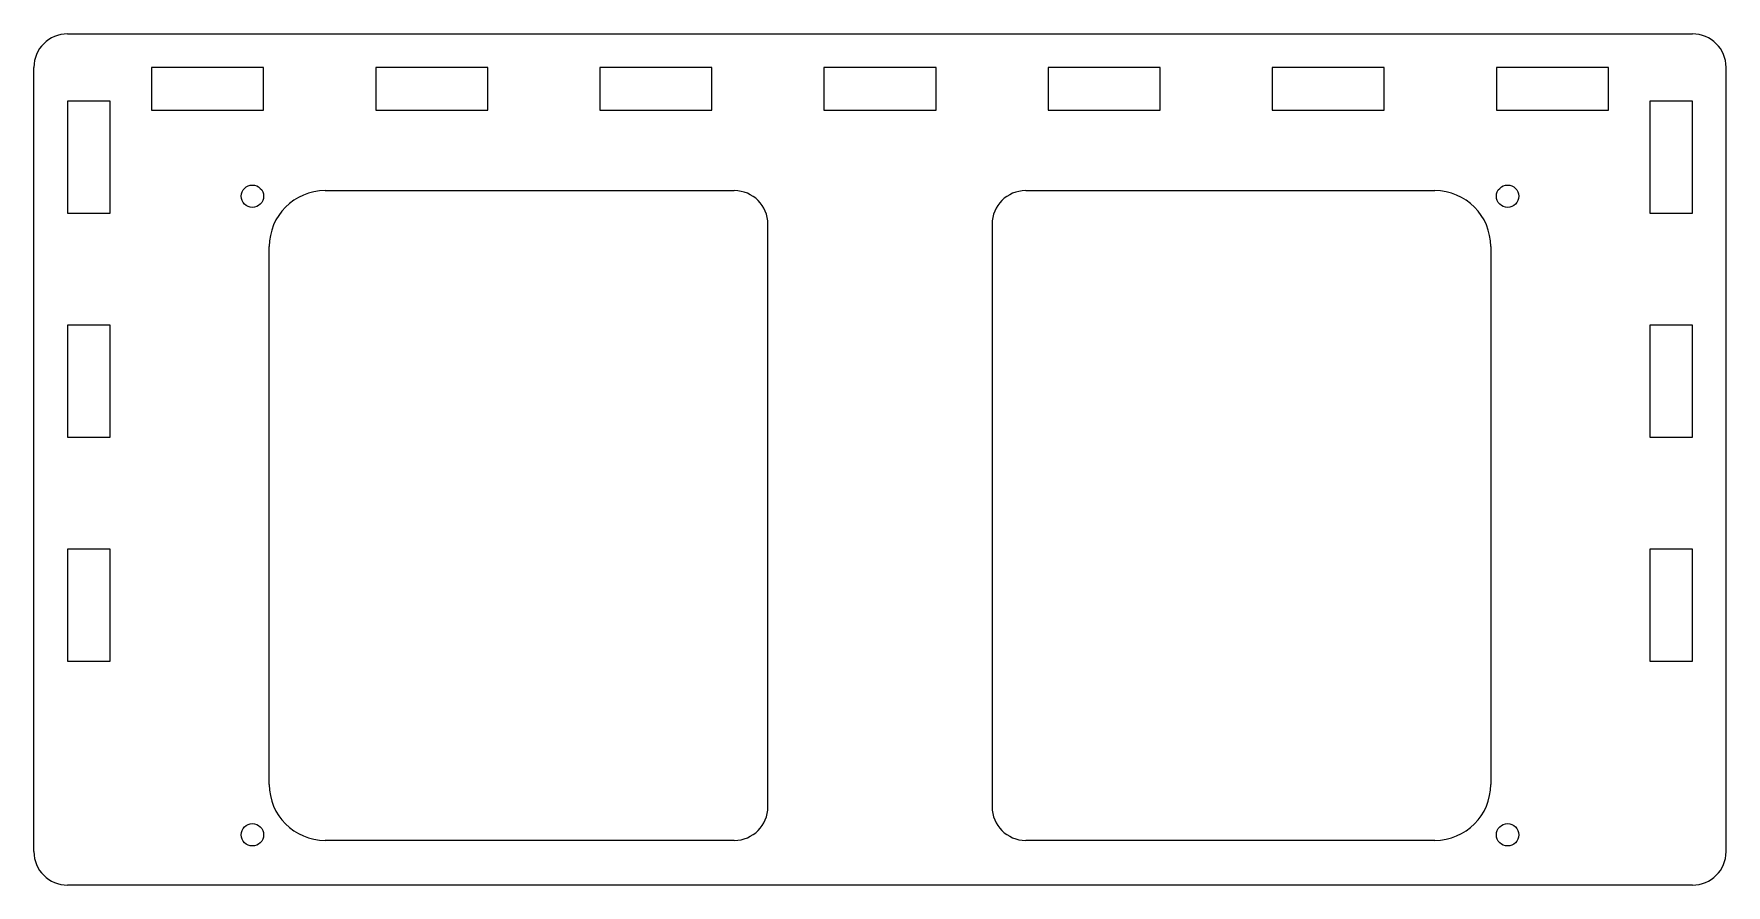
# Model space of a CAD drawing. Header units: millimetres. Extents: x -15 to 136, y 0 to 76.
import ezdxf

# ---------------------------------------------------------------- set-up
doc = ezdxf.new("R2010")
doc.units = ezdxf.units.MM

msp = doc.modelspace()

# ---------------------------------------------------------------- linework, layer by layer
at = {"color": 7, "linetype": 'Continuous', "lineweight": 25}
for p, q in [((-12, 76), (133, 76)), ((-15, 3), (-15, 73)), ((5.5, 73), (-4.5, 73)), ((-4.5, 73), (-4.5, 69.2)), ((5.5, 69.2), (5.5, 73)), ((25.5, 73), (15.5, 73)), ((15.5, 73), (15.5, 69.2)), ((25.5, 69.2), (25.5, 73)), ((45.5, 73), (35.5, 73)), ((35.5, 73), (35.5, 69.2)), ((45.5, 69.2), (45.5, 73)), ((65.5, 73), (55.5, 73)), ((55.5, 73), (55.5, 69.2)), ((65.5, 69.2), (65.5, 73)), ((85.5, 73), (75.5, 73)), ((75.5, 73), (75.5, 69.2)), ((85.5, 69.2), (85.5, 73)), ((105.5, 73), (95.5, 73)), ((95.5, 73), (95.5, 69.2)), ((105.5, 69.2), (105.5, 73)), ((125.5, 73), (115.5, 73)), ((115.5, 73), (115.5, 69.2)), ((125.5, 69.2), (125.5, 73)), ((136, 3), (136, 73)), ((-8.2, 70), (-12, 70)), ((-12, 70), (-12, 60)), ((-8.2, 60), (-8.2, 70)), ((133, 70), (129.2, 70)), ((129.2, 70), (129.2, 60)), ((133, 60), (133, 70)), ((-4.5, 69.2), (5.5, 69.2)), ((15.5, 69.2), (25.5, 69.2)), ((35.5, 69.2), (45.5, 69.2)), ((55.5, 69.2), (65.5, 69.2)), ((75.5, 69.2), (85.5, 69.2)), ((95.5, 69.2), (105.5, 69.2)), ((115.5, 69.2), (125.5, 69.2)), ((11, 62), (47.5, 62)), ((73.5, 62), (110, 62)), ((-12, 60), (-8.2, 60)), ((50.5, 7), (50.5, 59)), ((70.5, 59), (70.5, 7)), ((129.2, 60), (133, 60)), ((6, 9), (6, 57)), ((115, 57), (115, 9)), ((-8.2, 50), (-12, 50)), ((-12, 50), (-12, 40)), ((-8.2, 40), (-8.2, 50)), ((133, 50), (129.2, 50)), ((129.2, 50), (129.2, 40)), ((133, 40), (133, 50)), ((-12, 40), (-8.2, 40)), ((129.2, 40), (133, 40)), ((-8.2, 30), (-12, 30)), ((-12, 30), (-12, 20)), ((-8.2, 20), (-8.2, 30)), ((133, 30), (129.2, 30)), ((129.2, 30), (129.2, 20)), ((133, 20), (133, 30)), ((-12, 20), (-8.2, 20)), ((129.2, 20), (133, 20)), ((47.5, 4), (11, 4)), ((110, 4), (73.5, 4)), ((133, 0), (-12, 0))]:
    msp.add_line(p, q, dxfattribs=at)
for centre in [(4.5, 61.5), (116.5, 61.5), (4.5, 4.5), (116.5, 4.5)]:
    msp.add_circle(centre, 1, dxfattribs=at)
for centre, radius, start, end in [((-12, 73), 3, 90, 180), ((133, 73), 3, 0, 90), ((11, 57), 5, 90, 180), ((47.5, 59), 3, 0, 90), ((73.5, 59), 3, 90, 180), ((110, 57), 5, 0, 90), ((11, 9), 5, 180, 270), ((110, 9), 5, 270, 0), ((47.5, 7), 3, 270, 0), ((73.5, 7), 3, 180, 270), ((-12, 3), 3, 180, 270), ((133, 3), 3, 270, 0)]:
    msp.add_arc(centre, radius, start, end, dxfattribs=at)

doc.saveas('drawing.dxf')
